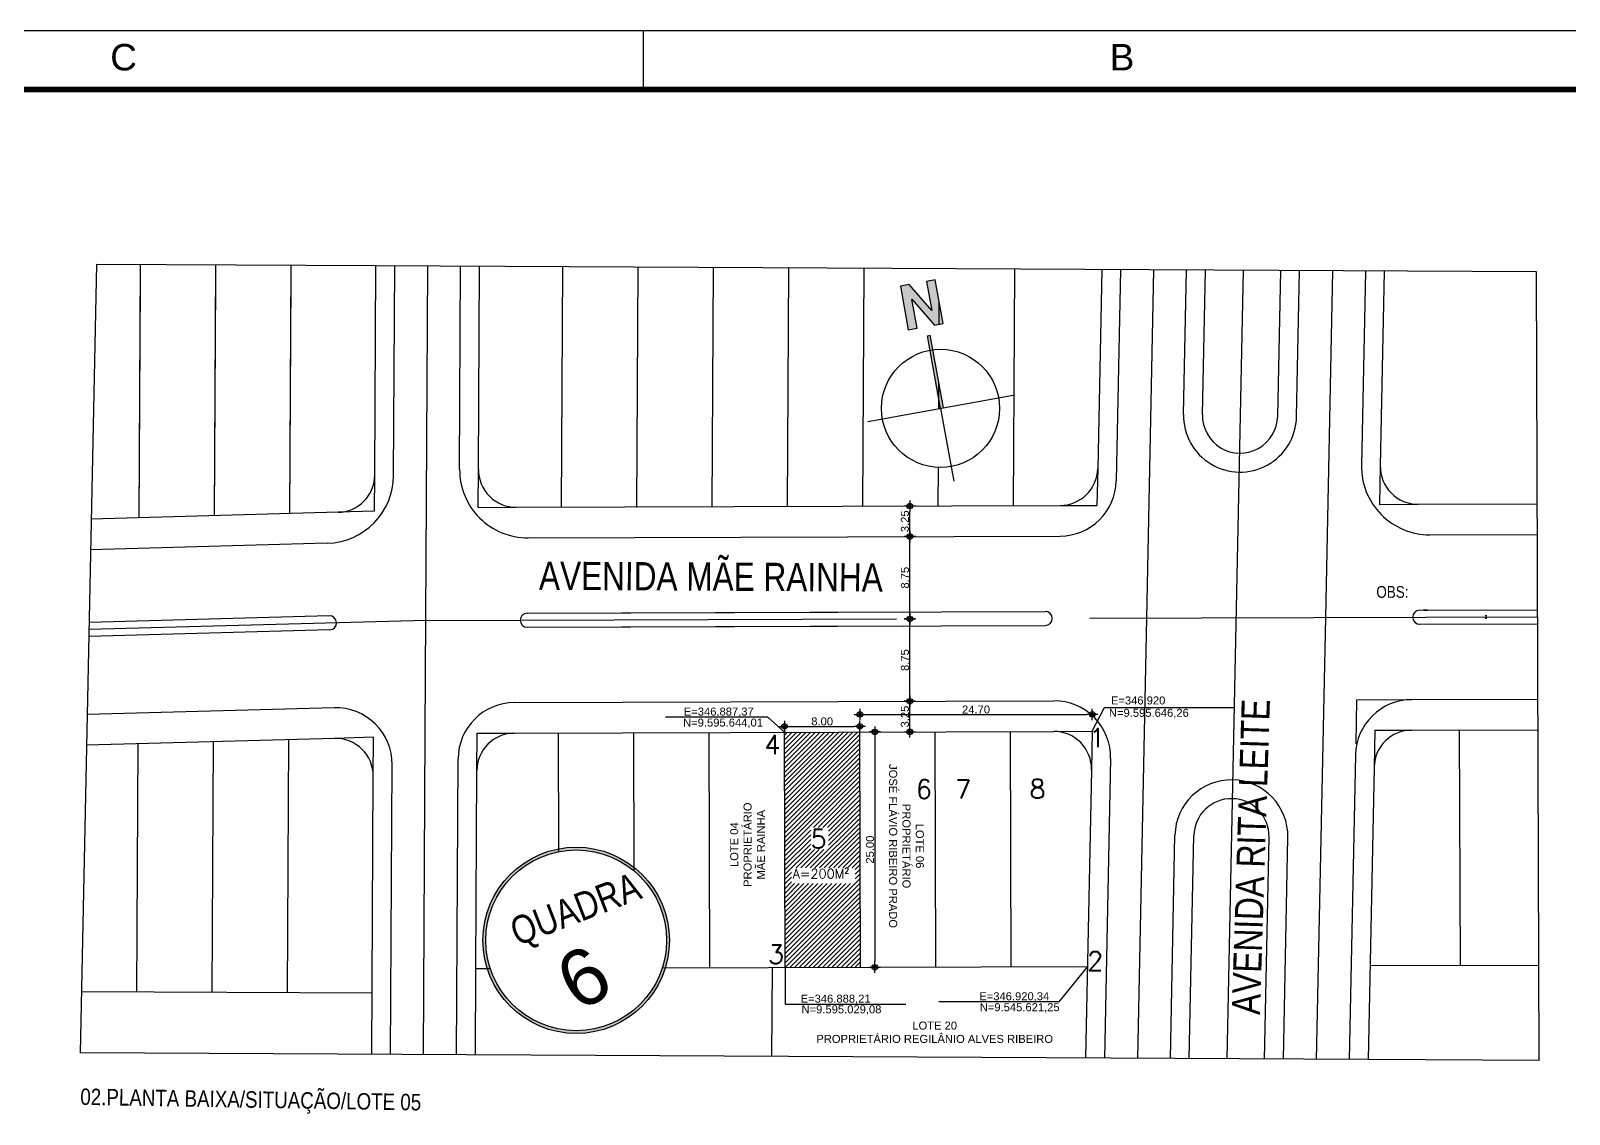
# Model space of a CAD drawing. Header units: millimetres. Extents: x 0 to 5100, y -1 to 1869.
# Drawn here: x 2267.9 to 2431.3, y 1083.5 to 1198.6 of the extents above; entities that cross this region are included whole.
import ezdxf
from ezdxf.enums import TextEntityAlignment as Align

# ---------------------------------------------------------------- set-up
doc = ezdxf.new("R2010")
doc.units = ezdxf.units.MM
doc.header["$LTSCALE"] = 20
for name, pattern in [('ACAD_ISO06W100', [37.5, 24, -3, 0.5, -3, 0.5, -3, 0.5, -3]), ('CONTINU', [0]), ('HIDDEN', [0.375, 0.25, -0.125])]:
    doc.linetypes.add(name, pattern=pattern)
for name, color, linetype in [('ARVORES', 6, 'Continuous'), ('CASA', 3, 'Continuous'), ('CERCADURA', 2, 'Continuous'), ('COTA', 7, 'Continuous'), ('EIXO', 1, 'HIDDEN'), ('LOTE', 51, 'Continuous'), ('MEIOFIO', 2, 'Continuous'), ('NOMERUAS', 50, 'Continuous'), ('POLYLINE', 1, 'Continuous'), ('QUADRA', 4, 'Continuous'), ('TEXTO', 3, 'Continuous'), ('TXT', 2, 'Continuous'), ('Área Verde Geral', 98, 'Continuous')]:
    doc.layers.add(name, color=color, linetype=linetype)
doc.layers.add('hachuras', color=253, linetype='Continuous', lineweight=5)
doc.styles.add('ARIAL', font='arial.ttf', dxfattribs={"height": 2})
doc.styles.add('COTA', font='arial.ttf')
doc.styles.add('F2', font='ARIALN.TTF')
doc.styles.add('ROMANS', font='romans__.ttf', dxfattribs={"height": 0.1})
doc.styles.add('SANSSERIF', font='sas_____.pfb', dxfattribs={"height": 1})
doc.dimstyles.new('BOLA100', dxfattribs={"dimscale": 0, "dimtxt": 1.9, "dimasz": 0.18, "dimexe": 0.18, "dimexo": 0.063, "dimgap": 0, "dimtad": 1, "dimzin": 4, "dimdsep": 46, "dimtxsty": 'ROMANS', "dimcen": 0.09, "dimse1": 1, "dimse2": 1, "dimsd1": 1, "dimsd2": 1, "dimclrt": 256, "dimaunit": 1, "dimadec": 4, "dimazin": 0, "dimtfac": 1.2, "dimtix": 1, "dimtmove": 2, "dimatfit": 3, "dimfxl": 1, "dimtvp": 2, "dimtolj": 1, "dimtzin": 4, "dimarcsym": 0})
doc.dimstyles.new('COTAS_EXTERNA_SIT', dxfattribs={"dimtxt": 0.85, "dimasz": 0.6, "dimexe": 0.1, "dimexo": 0.05, "dimgap": 0.08, "dimtad": 1, "dimzin": 4, "dimdsep": 46, "dimtxsty": 'COTA', "dimblk": 'COTAS_STILUS', "dimcen": 0, "dimse1": 1, "dimse2": 1, "dimclrd": 4, "dimclrt": 232, "dimadec": 0, "dimazin": 1, "dimtfac": 1, "dimtix": 1, "dimtofl": 0, "dimtmove": 0, "dimatfit": 2, "dimldrblk": 'COTAS_STILUS', "dimfxl": 1, "dimtfillclr": 1, "dimtolj": 1, "dimtzin": 0, "dimarcsym": 0})

# ---------------------------------------------------------------- blocks, each defined once
blk = doc.blocks.new('*D504')
at = {"layer": 'COTA', "insert": (2422.46, 1136.29), "char_height": 0.1, "attachment_point": 5, "rotation": 270.1951, "style": 'ROMANS'}
blk.add_mtext('\\A1;24.00', dxfattribs=at)
blk = doc.blocks.new('COTAS_STILUS')
at = {"ltscale": 5}
for p, q in [((1, 0), (-1, 0)), ((0, -1), (0, 1))]:
    blk.add_line(p, q, dxfattribs=at)
for radius in [0.5, 0.25]:
    blk.add_circle((0, 0), radius, dxfattribs=at)
blk = doc.blocks.new('*D516')
at = {"layer": 'COTA', "color": 4, "lineweight": -2}
blk.add_line((2348.56, 1124.67), (2355.36, 1124.67), dxfattribs=at)
at = {"layer": 'COTA', "color": 4, "lineweight": -2, "xscale": 0.6, "yscale": 0.6, "zscale": 0.6, "rotation": 180}
blk.add_blockref('COTAS_STILUS', (2347.96, 1124.67), dxfattribs=at)
at = {"layer": 'COTA', "color": 4, "lineweight": -2, "xscale": 0.6, "yscale": 0.6, "zscale": 0.6}
blk.add_blockref('COTAS_STILUS', (2355.96, 1124.67), dxfattribs=at)
at = {"layer": 'COTA', "color": 232, "insert": (2351.96, 1125.19), "char_height": 0.85, "attachment_point": 5, "style": 'COTA'}
blk.add_mtext('\\A1;8.00', dxfattribs=at)
blk = doc.blocks.new('*D517')
at = {"layer": 'COTA', "color": 4, "lineweight": -2}
blk.add_line((2357.56, 1123.47), (2357.56, 1099.67), dxfattribs=at)
at = {"layer": 'COTA', "color": 4, "lineweight": -2, "xscale": 0.6, "yscale": 0.6, "zscale": 0.6}
for p, rotation in [((2357.56, 1124.07), 90), ((2357.56, 1099.07), 270)]:
    blk.add_blockref('COTAS_STILUS', p, dxfattribs=dict(at, rotation=rotation))
at = {"layer": 'COTA', "color": 232, "insert": (2357.04, 1111.57), "char_height": 0.85, "attachment_point": 5, "rotation": 90, "style": 'COTA'}
blk.add_mtext('\\A1;25.00', dxfattribs=at)
blk = doc.blocks.new('*D518')
at = {"layer": 'COTA', "color": 4, "lineweight": -2}
blk.add_line((2356.56, 1125.94), (2380.05, 1125.94), dxfattribs=at)
at = {"layer": 'COTA', "color": 4, "lineweight": -2, "xscale": 0.6, "yscale": 0.6, "zscale": 0.6, "rotation": 180}
blk.add_blockref('COTAS_STILUS', (2355.96, 1125.94), dxfattribs=at)
at = {"layer": 'COTA', "color": 4, "lineweight": -2, "xscale": 0.6, "yscale": 0.6, "zscale": 0.6}
blk.add_blockref('COTAS_STILUS', (2380.65, 1125.94), dxfattribs=at)
at = {"layer": 'COTA', "color": 232, "insert": (2368.3, 1126.45), "char_height": 0.85, "attachment_point": 5, "style": 'COTA'}
blk.add_mtext('\\A1;24.70', dxfattribs=at)
blk = doc.blocks.new('*D519')
at = {"layer": 'COTA', "color": 4, "lineweight": -2}
blk.add_line((2361.27, 1124.68), (2361.27, 1126.73), dxfattribs=at)
at = {"layer": 'COTA', "color": 4, "lineweight": -2, "xscale": 0.6, "yscale": 0.6, "zscale": 0.6}
for p, rotation in [((2361.27, 1127.33), 90), ((2361.27, 1124.08), 270)]:
    blk.add_blockref('COTAS_STILUS', p, dxfattribs=dict(at, rotation=rotation))
at = {"layer": 'COTA', "color": 232, "insert": (2360.75, 1125.71), "char_height": 0.85, "attachment_point": 5, "rotation": 90, "style": 'COTA'}
blk.add_mtext('\\A1;3.25', dxfattribs=at)
blk = doc.blocks.new('*D520')
at = {"layer": 'COTA', "color": 4, "lineweight": -2}
blk.add_line((2361.27, 1127.93), (2361.27, 1135.48), dxfattribs=at)
at = {"layer": 'COTA', "color": 4, "lineweight": -2, "xscale": 0.6, "yscale": 0.6, "zscale": 0.6}
for p, rotation in [((2361.27, 1136.08), 90), ((2361.27, 1127.33), 270)]:
    blk.add_blockref('COTAS_STILUS', p, dxfattribs=dict(at, rotation=rotation))
at = {"layer": 'COTA', "color": 232, "insert": (2360.75, 1131.71), "char_height": 0.85, "attachment_point": 5, "rotation": 90, "style": 'COTA'}
blk.add_mtext('\\A1;8.75', dxfattribs=at)
blk = doc.blocks.new('*D521')
at = {"layer": 'COTA', "color": 4, "lineweight": -2}
blk.add_line((2361.27, 1136.68), (2361.27, 1144.23), dxfattribs=at)
at = {"layer": 'COTA', "color": 4, "lineweight": -2, "xscale": 0.6, "yscale": 0.6, "zscale": 0.6}
for p, rotation in [((2361.27, 1144.83), 90), ((2361.27, 1136.08), 270)]:
    blk.add_blockref('COTAS_STILUS', p, dxfattribs=dict(at, rotation=rotation))
at = {"layer": 'COTA', "color": 232, "insert": (2360.75, 1140.46), "char_height": 0.85, "attachment_point": 5, "rotation": 90, "style": 'COTA'}
blk.add_mtext('\\A1;8.75', dxfattribs=at)
blk = doc.blocks.new('*D522')
at = {"layer": 'COTA', "color": 4, "lineweight": -2}
blk.add_line((2361.27, 1145.43), (2361.27, 1147.48), dxfattribs=at)
at = {"layer": 'COTA', "color": 4, "lineweight": -2, "xscale": 0.6, "yscale": 0.6, "zscale": 0.6}
for p, rotation in [((2361.27, 1148.08), 90), ((2361.27, 1144.83), 270)]:
    blk.add_blockref('COTAS_STILUS', p, dxfattribs=dict(at, rotation=rotation))
at = {"layer": 'COTA', "color": 232, "insert": (2360.75, 1146.46), "char_height": 0.85, "attachment_point": 5, "rotation": 90, "style": 'COTA'}
blk.add_mtext('\\A1;3.25', dxfattribs=at)
blk = doc.blocks.new('Norte1-flat-1-flat-1')
at = {"linetype": 'CONTINU'}
blk.add_hatch(color=7, dxfattribs=at).paths.add_polyline_path([(-21.16, 37.23), (-23.84, 35.94), (-17.39, 22.5), (-14.71, 23.79), (-19.01, 32.75), (-9.36, 26.36), (-6.68, 27.64), (-13.13, 41.08), (-15.81, 39.8), (-11.51, 30.84)])
h = blk.add_hatch(color=7, dxfattribs=at)
h.paths.add_polyline_path([(-9.82, 22.74), (-10.71, 22.31), (-8.57, 17.85, -0.012506), (-7.66, 18.26)])
h.paths.add_polyline_path([(-7.66, 18.26, 0.012506), (-8.57, 17.85), (0, 0), (0.89, 0.43)])
at = {"color": 7, "linetype": 'CONTINU'}
for p, q in [((-10.71, 22.31), (-9.82, 22.74)), ((0, 0), (-10.71, 22.31)), ((0.89, 0.43), (-9.82, 22.74)), ((-22.31, -10.71), (22.31, 10.71)), ((0, 0), (10.71, -22.31))]:
    blk.add_line(p, q, dxfattribs=at)
blk.add_lwpolyline([(-23.84, 35.94), (-17.39, 22.5), (-14.71, 23.79), (-19.01, 32.75), (-9.36, 26.36), (-6.68, 27.64), (-13.13, 41.08), (-15.81, 39.8), (-11.51, 30.84), (-21.16, 37.23)], close=True, dxfattribs=at)
blk.add_circle((0, 0), 19.8, dxfattribs=at)
blk = doc.blocks.new('PRANCHA')
at = {"color": 7}
blk.add_line((48.1, 58.4), (48.1, 59.4), dxfattribs=at)
blk.add_lwpolyline([(0, 0), (84.1, 0), (84.1, 59.4), (0, 59.4)], close=True, dxfattribs=at)
at = {"color": 1, "const_width": 0.1}
blk.add_lwpolyline([(2.5, 58.4), (83.1, 58.4), (83.1, 1), (2.5, 1)], close=True, dxfattribs=at)
at = {"color": 7, "linetype": 'Continuous', "style": 'ARIAL'}
for s, p in [('C', (39.25, 58.95)), ('B', (56.24, 58.95))]:
    blk.add_text(s, height=0.45, dxfattribs=at).set_placement(p, align=Align.MIDDLE)

msp = doc.modelspace()

# ---------------------------------------------------------------- hatches: boundary and pattern name
at = {"layer": 'CERCADURA'}
h = msp.add_hatch(color=151, dxfattribs=at)
h.paths.add_polyline_path([(2316.656, 1098.223, 1), (2335.018, 1105.642, 1)])
h.paths.add_polyline_path([(2334.739, 1105.53, -1), (2316.934, 1098.336, -1)], flags=16)
h.paths.add_polyline_path([(2317.643, 1100.135), (2331.817, 1106.548), (2329.783, 1111.042), (2315.61, 1104.628)], flags=8)
h.paths.add_polyline_path([(2321.375, 1091.491), (2333.645, 1097.042), (2329.304, 1106.635), (2317.035, 1101.083)], flags=24)

# ---------------------------------------------------------------- linework, layer by layer
at = {"layer": 'CASA', "color": 7, "linetype": 'ACAD_ISO06W100'}
for p, q in [((2274.88, 1173.746), (2273.157, 1089.971)), ((2396.662, 1173.108), (2394.939, 1089.333))]:
    msp.add_line(p, q, dxfattribs=at)
at = {"layer": 'CERCADURA', "color": 151}
for radius in [9.902, 9.602]:
    msp.add_circle((2325.837, 1101.933, 61.298), radius, dxfattribs=at)
at = {"layer": 'EIXO', "linetype": 'HIDDEN', "ltscale": 10}
for p, q in [((2309.806, 1123.956), (2310.066, 1173.562)), ((2387.161, 1173.158), (2386.4, 1136.169)), ((2406.163, 1173.058), (2405.406, 1136.234)), ((2309.867, 1135.909), (2274.083, 1134.964)), ((2309.869, 1135.909), (2380.371, 1136.149)), ((2380.371, 1136.149), (2427.959, 1136.311)), ((2386.4, 1136.169), (2385.438, 1089.383)), ((2405.406, 1136.234), (2404.44, 1089.283)), ((2309.628, 1089.78), (2309.806, 1123.956)), ((2309.628, 1089.78), (2309.806, 1123.956)), ((2315.286, 1119.962), (2315.306, 1123.927)), ((2315.306, 1123.927), (2319.272, 1123.941)), ((2376.555, 1124.136), (2380.652, 1124.15)), ((2380.652, 1124.15), (2380.568, 1120.053))]:
    msp.add_line(p, q, dxfattribs=at)
at = {"layer": 'EIXO', "linetype": 'HIDDEN', "ltscale": 5}
for p in [(2381.226, 1152.056), (2377.24, 1148.138)]:
    msp.add_line(p, (2381.145, 1148.151), dxfattribs=at)
at = {"layer": 'hachuras'}
for p, q in [((2347.957, 1123.724), (2348.273, 1124.039)), ((2347.959, 1123.23), (2348.77, 1124.041)), ((2347.961, 1122.737), (2349.266, 1124.043)), ((2347.962, 1122.244), (2349.763, 1124.044)), ((2347.964, 1121.75), (2350.26, 1124.046)), ((2347.966, 1121.257), (2350.756, 1124.048)), ((2347.967, 1120.764), (2351.253, 1124.05)), ((2347.969, 1120.271), (2351.75, 1124.051)), ((2347.971, 1119.777), (2352.246, 1124.053)), ((2347.972, 1119.284), (2352.743, 1124.055)), ((2347.974, 1118.791), (2353.24, 1124.056)), ((2347.976, 1118.297), (2353.736, 1124.058)), ((2347.977, 1117.804), (2354.233, 1124.06)), ((2347.979, 1117.311), (2354.73, 1124.061)), ((2347.981, 1116.818), (2355.226, 1124.063)), ((2347.982, 1116.324), (2355.723, 1124.065)), ((2347.984, 1115.831), (2355.957, 1123.804)), ((2347.986, 1115.338), (2355.959, 1123.311)), ((2347.988, 1114.844), (2355.96, 1122.817)), ((2347.989, 1114.351), (2355.962, 1122.324)), ((2347.991, 1113.858), (2355.964, 1121.831)), ((2347.993, 1113.364), (2355.965, 1121.337)), ((2347.994, 1112.871), (2355.967, 1120.844)), ((2347.996, 1112.378), (2355.969, 1120.351)), ((2347.998, 1111.885), (2355.97, 1119.857)), ((2347.999, 1111.391), (2355.972, 1119.364)), ((2351.029, 1113.926), (2355.974, 1118.871)), ((2351.524, 1113.926), (2355.976, 1118.378)), ((2352.019, 1113.926), (2355.977, 1117.884)), ((2352.514, 1113.926), (2355.979, 1117.391)), ((2352.625, 1113.542), (2355.981, 1116.898)), ((2352.625, 1113.047), (2355.982, 1116.404)), ((2350.697, 1109.634), (2355.987, 1114.925)), ((2351.192, 1109.634), (2355.989, 1114.431)), ((2352.625, 1112.552), (2355.984, 1115.911)), ((2352.625, 1112.057), (2355.986, 1115.418)), ((2348.001, 1110.898), (2350.747, 1113.644)), ((2348.003, 1110.405), (2350.747, 1113.149)), ((2351.687, 1109.634), (2355.991, 1113.938)), ((2352.182, 1109.634), (2355.992, 1113.445)), ((2352.677, 1109.634), (2355.994, 1112.951)), ((2348.004, 1109.911), (2350.747, 1112.654)), ((2348.006, 1109.418), (2350.747, 1112.159)), ((2348.008, 1108.925), (2350.747, 1111.664)), ((2349.212, 1109.634), (2351.16, 1111.582)), ((2349.707, 1109.634), (2351.655, 1111.582)), ((2350.202, 1109.634), (2352.15, 1111.582)), ((2353.172, 1109.634), (2355.996, 1112.458)), ((2353.667, 1109.634), (2355.997, 1111.965)), ((2354.161, 1109.634), (2355.999, 1111.471)), ((2354.656, 1109.634), (2356.001, 1110.978)), ((2355.151, 1109.634), (2356.002, 1110.485)), ((2355.472, 1109.46), (2356.004, 1109.992)), ((2355.472, 1108.965), (2356.006, 1109.498)), ((2348.009, 1108.431), (2348.717, 1109.139)), ((2348.011, 1107.938), (2348.717, 1108.644)), ((2348.013, 1107.445), (2348.717, 1108.149)), ((2348.014, 1106.952), (2349.038, 1107.975)), ((2348.016, 1106.458), (2349.533, 1107.975)), ((2348.018, 1105.965), (2350.028, 1107.975)), ((2348.019, 1105.472), (2350.523, 1107.975)), ((2348.021, 1104.978), (2351.018, 1107.975)), ((2348.023, 1104.485), (2351.513, 1107.975)), ((2348.024, 1103.992), (2352.008, 1107.975)), ((2348.026, 1103.499), (2352.503, 1107.975)), ((2348.028, 1103.005), (2352.998, 1107.975)), ((2348.029, 1102.512), (2353.493, 1107.975)), ((2348.031, 1102.019), (2353.988, 1107.975)), ((2348.033, 1101.525), (2354.482, 1107.975)), ((2348.035, 1101.032), (2354.977, 1107.975)), ((2348.036, 1100.539), (2356.009, 1108.512)), ((2348.038, 1100.045), (2356.011, 1108.018)), ((2355.472, 1108.47), (2356.007, 1109.005)), ((2348.04, 1099.552), (2356.012, 1107.525)), ((2348.041, 1099.059), (2356.014, 1107.032)), ((2348.517, 1099.04), (2356.016, 1106.538)), ((2349.014, 1099.042), (2356.018, 1106.045)), ((2349.511, 1099.043), (2356.019, 1105.552)), ((2350.007, 1099.045), (2356.021, 1105.059)), ((2350.504, 1099.047), (2356.023, 1104.565)), ((2351.001, 1099.049), (2356.024, 1104.072)), ((2351.497, 1099.05), (2356.026, 1103.579)), ((2351.994, 1099.052), (2356.028, 1103.085)), ((2352.491, 1099.054), (2356.029, 1102.592)), ((2352.987, 1099.055), (2356.031, 1102.099)), ((2353.484, 1099.057), (2356.033, 1101.606)), ((2353.981, 1099.059), (2356.034, 1101.112)), ((2354.477, 1099.06), (2356.036, 1100.619)), ((2354.974, 1099.062), (2356.038, 1100.126)), ((2355.471, 1099.064), (2356.039, 1099.632)), ((2355.967, 1099.065), (2356.041, 1099.139))]:
    msp.add_line(p, q, dxfattribs=at)
at = {"layer": 'LOTE'}
for p, q in [((2304.566, 1173.59), (2274.88, 1173.746)), ((2279.426, 1146.828), (2279.567, 1173.721)), ((2287.427, 1147.049), (2287.567, 1173.679)), ((2295.428, 1147.269), (2295.566, 1173.638)), ((2427.835, 1172.945), (2304.566, 1173.59)), ((2324.282, 1147.958), (2324.416, 1173.487)), ((2332.282, 1147.916), (2332.416, 1173.445)), ((2340.283, 1148.012), (2340.416, 1173.403)), ((2348.283, 1148.04), (2348.416, 1173.361)), ((2356.283, 1148.067), (2356.416, 1173.319)), ((2372.284, 1148.121), (2372.415, 1173.235)), ((2279.426, 1146.828), (2279.557, 1171.831)), ((2287.427, 1147.049), (2287.558, 1172.052)), ((2295.428, 1147.269), (2295.559, 1172.273)), ((2428.12, 1089.159), (2427.835, 1172.945)), ((2364.385, 1167.387), (2364.397, 1169.762)), ((2364.338, 1158.42), (2364.352, 1161.207)), ((2364.284, 1148.094), (2364.305, 1152.183)), ((2364.284, 1148.094), (2364.305, 1152.183)), ((2299.4, 1144.128), (2274.257, 1143.434)), ((2419.745, 1099.283), (2419.66, 1124.282)), ((2279.162, 1096.439), (2279.3, 1122.815)), ((2287.162, 1096.398), (2287.301, 1123.036)), ((2295.162, 1096.356), (2295.303, 1123.257)), ((2323.999, 1111.357), (2323.956, 1123.957)), ((2332.006, 1109.29), (2331.956, 1123.984)), ((2340.041, 1099.011), (2339.956, 1124.011)), ((2348.041, 1099.038), (2347.956, 1124.038)), ((2356.041, 1099.066), (2355.956, 1124.066)), ((2364.041, 1099.093), (2363.956, 1124.093)), ((2372.041, 1099.12), (2371.956, 1124.12)), ((2315.176, 1098.927), (2316.716, 1098.932)), ((2334.978, 1098.994), (2380.138, 1099.148)), ((2346.627, 1089.586), (2346.676, 1099.034)), ((2410.146, 1099.25), (2428.085, 1099.311)), ((2304.162, 1096.309), (2273.291, 1096.47)), ((2409.941, 1089.255), (2273.157, 1089.971)), ((2428.12, 1089.159), (2409.941, 1089.255))]:
    msp.add_line(p, q, dxfattribs=at)
at = {"layer": 'MEIOFIO'}
for p, q in [((2306.45, 1151.337), (2306.566, 1173.58)), ((2306.45, 1151.337), (2306.566, 1173.58)), ((2313.453, 1151.984), (2313.566, 1173.543)), ((2383.66, 1173.176), (2383.2, 1150.765)), ((2390.346, 1157.803), (2390.661, 1173.14)), ((2392.346, 1157.779), (2392.661, 1173.129)), ((2400.344, 1157.615), (2400.662, 1173.087)), ((2402.343, 1157.556), (2402.662, 1173.077)), ((2409.663, 1173.04), (2409.239, 1152.421)), ((2320.728, 1144.696), (2377.221, 1144.888)), ((2416.512, 1145.022), (2427.93, 1145.061)), ((2299.609, 1136.417), (2274.098, 1135.713)), ((2320.632, 1136.695), (2375.645, 1136.883)), ((2320.632, 1136.695), (2360.636, 1136.832)), ((2415.424, 1137.018), (2427.957, 1137.061)), ((2299.651, 1134.917), (2274.067, 1134.211)), ((2320.637, 1135.195), (2375.65, 1135.383)), ((2320.637, 1135.195), (2360.641, 1135.332)), ((2415.393, 1135.518), (2427.962, 1135.561)), ((2414.585, 1127.515), (2427.989, 1127.561)), ((2300.124, 1126.641), (2273.897, 1125.918)), ((2319.272, 1127.191), (2376.574, 1127.386)), ((2313.127, 1089.762), (2313.292, 1121.222)), ((2382.593, 1121.262), (2381.938, 1089.401)), ((2408.606, 1121.639), (2407.941, 1089.265)), ((2306.128, 1089.798), (2306.289, 1120.612)), ((2388.939, 1089.365), (2389.427, 1113.104)), ((2390.939, 1089.354), (2391.426, 1113.063)), ((2398.94, 1089.312), (2399.425, 1112.898)), ((2400.94, 1089.302), (2401.424, 1112.857))]:
    msp.add_line(p, q, dxfattribs=at)
for centre, radius, start, end in [((2396.345, 1157.68), 6, 178.82222, 358.82222), ((2396.345, 1157.697), 4, 178.82222, 358.82222), ((2320.703, 1151.946), 7.25, 179.7, 270.19505), ((2416.488, 1152.272), 7.25, 178.82222, 270.19505), ((2299.2, 1151.375), 7.25, 271.58026, 359.7), ((2377.201, 1150.888), 6, 270.19505, 358.82222), ((2299.63, 1135.667), 0.75, 271.58026, 91.58026), ((2320.635, 1135.945), 0.75, 90.19505, 270.19505), ((2320.635, 1135.945), 0.75, 90.19505, 270.19505), ((2375.647, 1136.133), 0.75, 270.19505, 90.19505), ((2415.426, 1136.268), 0.75, 90.19505, 270.19505), ((2414.605, 1121.515), 6, 90.19505, 178.82222), ((2300.289, 1120.643), 6, 359.7, 91.58026), ((2319.292, 1121.191), 6, 90.19505, 179.7), ((2376.594, 1121.386), 6, 358.82222, 90.19505), ((2376.594, 1121.386), 6, 358.82222, 90.19505), ((2395.426, 1112.981), 6, 358.82222, 178.82222), ((2395.426, 1112.981), 4, 358.82222, 178.82222)]:
    msp.add_arc(centre, radius, start, end, dxfattribs=at)
at = {"layer": 'POLYLINE'}
for p, q in [((2345.818, 1125.627), (2335.322, 1125.627)), ((2345.818, 1125.627), (2335.322, 1125.627)), ((2346.203, 1125.628), (2335.707, 1125.628)), ((2346.203, 1125.628), (2335.707, 1125.628)), ((2346.203, 1125.628), (2335.707, 1125.628)), ((2346.203, 1125.628), (2335.707, 1125.628)), ((2347.956, 1124.038), (2346.203, 1125.628)), ((2347.956, 1124.038), (2346.203, 1125.628)), ((2347.956, 1124.038), (2346.203, 1125.628)), ((2347.956, 1124.038), (2346.203, 1125.628))]:
    msp.add_line(p, q, dxfattribs=at)
for points in [[(2380.652, 1124.15), (2381.956, 1126.668), (2395.676, 1126.668)], [(2380.652, 1124.149), (2381.956, 1126.668), (2395.676, 1126.668)], [(2380.652, 1124.149), (2381.956, 1126.668), (2395.676, 1126.668)], [(2380.652, 1124.149), (2381.956, 1126.668), (2395.676, 1126.668)], [(2348.041, 1099.038), (2348.041, 1096.331)], [(2348.041, 1099.038), (2348.041, 1095.149), (2360.837, 1095.149)], [(2348.041, 1099.038), (2348.041, 1095.149), (2360.837, 1095.149)], [(2348.041, 1099.038), (2348.041, 1095.149), (2360.837, 1095.149)], [(2380.138, 1099.148), (2377.113, 1095.4), (2364.359, 1095.4)], [(2380.138, 1099.148), (2377.113, 1095.4), (2364.359, 1095.4)], [(2380.138, 1099.148), (2377.113, 1095.4), (2364.359, 1095.4)], [(2380.138, 1099.148), (2377.113, 1095.4), (2364.359, 1095.4)]]:
    msp.add_lwpolyline(points, dxfattribs=at)
at = {"layer": 'QUADRA'}
for p, q in [((2304.45, 1151.389), (2304.566, 1173.59)), ((2304.45, 1151.389), (2304.566, 1173.59)), ((2315.453, 1151.962), (2315.566, 1173.533)), ((2381.66, 1173.187), (2381.226, 1152.056)), ((2411.663, 1173.03), (2411.238, 1152.35)), ((2300.56, 1147.411), (2274.324, 1146.687)), ((2319.467, 1147.941), (2377.24, 1148.138)), ((2415.251, 1148.268), (2427.919, 1148.311)), ((2414.566, 1124.265), (2428, 1124.311)), ((2300.172, 1123.391), (2273.83, 1122.664)), ((2319.272, 1123.941), (2376.555, 1124.136)), ((2319.272, 1123.941), (2376.555, 1124.136)), ((2304.128, 1089.809), (2304.282, 1119.372)), ((2315.176, 1098.927), (2315.286, 1119.962)), ((2380.568, 1120.053), (2379.938, 1089.412)), ((2410.58, 1120.347), (2409.941, 1089.255)), ((2315.127, 1089.751), (2315.176, 1098.927)), ((2315.127, 1089.751), (2315.176, 1098.927))]:
    msp.add_line(p, q, dxfattribs=at)
at = {"layer": 'QUADRA', "color": 8, "linetype": 'HIDDEN'}
for p, q in [((2315.432, 1147.928), (2315.453, 1151.962)), ((2411.238, 1152.35), (2411.154, 1148.254)), ((2304.43, 1147.518), (2304.45, 1151.389)), ((2304.43, 1147.518), (2300.56, 1147.411)), ((2315.432, 1147.928), (2319.467, 1147.941)), ((2411.154, 1148.254), (2415.251, 1148.268)), ((2304.304, 1123.505), (2300.172, 1123.391)), ((2304.282, 1119.372), (2304.304, 1123.505))]:
    msp.add_line(p, q, dxfattribs=at)
at = {"layer": 'QUADRA', "color": 8, "linetype": 'HIDDEN', "ltscale": 3}
for p, q in [((2408.727, 1127.495), (2408.631, 1122.825)), ((2408.727, 1127.495), (2414.585, 1127.515)), ((2410.66, 1124.252), (2410.58, 1120.347)), ((2410.66, 1124.252), (2414.566, 1124.265))]:
    msp.add_line(p, q, dxfattribs=at)
at = {"layer": 'QUADRA'}
for centre, start, end in [((2319.453, 1151.941), 179.7, 270.19505), ((2377.227, 1152.138), 270.19505, 358.82222), ((2415.237, 1152.268), 178.82222, 270.19505), ((2300.45, 1151.41), 271.58026, 359.7), ((2414.579, 1120.265), 90.19505, 178.82222), ((2300.282, 1119.393), 359.7, 91.58026), ((2319.286, 1119.941), 90.19505, 179.7), ((2376.569, 1120.136), 358.82222, 90.19505)]:
    msp.add_arc(centre, 4, start, end, dxfattribs=at)

# ---------------------------------------------------------------- block references
at = {"xscale": 6.241418187981083, "yscale": 6.241418187981083, "zscale": 6.241418187981083}
msp.add_blockref('PRANCHA', (2032.789, 827.835), dxfattribs=at)
at = {"layer": 'Área Verde Geral', "xscale": 0.3169630706975011, "yscale": 0.3169630706975011, "zscale": 0.3169630706975011, "rotation": 344.6266731279047}
msp.add_blockref('Norte1-flat-1-flat-1', (2364.532, 1158.455), dxfattribs=at)

# ---------------------------------------------------------------- texts
at = {"color": 3, "style": 'F2'}
for s, height, p in [('OBS:', 1.2483, (2410.816, 1138.327)), ('-', 1.56, (2415.74, 1136.426))]:
    msp.add_text(s, height=height, dxfattribs=at).set_placement(p)
at = {"layer": 'ARVORES', "color": 2, "linetype": 'Continuous', "style": 'SANSSERIF', "width": 0.8}
msp.add_text('QUADRA', height=3, rotation=21.04886, dxfattribs=at).set_placement((2319.601, 1101.298))
at = {"layer": 'ARVORES', "color": 2, "linetype": 'Continuous', "style": 'SANSSERIF'}
msp.add_text('6', height=6, rotation=29.82964, dxfattribs=at).set_placement((2326.076, 1094.24))
at = {"layer": 'COTA', "color": 232, "char_height": 0.85, "attachment_point": 5, "style": 'COTA'}
for s, insert in [('E=346.920', (2385.516, 1127.416)), ('E=346.920', (2385.516, 1127.416)), ('E=346.887,37', (2340.979, 1126.161)), ('E=346.887,37', (2340.979, 1126.161)), ('N=9.595.646,26', (2386.658, 1126.027)), ('N=9.595.646,26', (2386.658, 1126.027)), ('N=9.595.644,01', (2341.429, 1124.99)), ('N=9.595.644,01', (2341.429, 1124.99)), ('E=346.920,34', (2372.362, 1095.911)), ('E=346.920,34', (2372.362, 1095.911)), ('E=346.920,34', (2372.362, 1095.911)), ('E=346.888,21', (2353.39, 1095.66)), ('E=346.888,21', (2353.39, 1095.66)), ('E=346.888,21', (2353.39, 1095.66)), ('N=9.595.029,08', (2354.01, 1094.522)), ('N=9.595.029,08', (2354.01, 1094.522)), ('N=9.595.029,08', (2354.01, 1094.522)), ('N=9.545.621,25', (2372.94, 1094.748)), ('N=9.545.621,25', (2372.94, 1094.748)), ('N=9.545.621,25', (2372.94, 1094.748))]:
    msp.add_mtext_dynamic_manual_height_columns(s, width=0.62006, gutter_width=5, heights=[0], dxfattribs=dict(at, insert=insert))
for s, insert, rotation in [('\\A1;LOTE 06\\PPROPRIETÁRIO \\PJOSÉ FLÁVIO RIBEIRO PRADO', (2360.909, 1111.95), 270), ('\\A1;LOTE 04\\PPROPRIETÁRIO \\PMÃE RAINHA', (2344.038, 1112.096), 90)]:
    msp.add_mtext(s, dxfattribs=dict(at, insert=insert, rotation=rotation))
at = {"layer": 'COTA', "color": 232, "insert": (2363.909, 1092.16), "char_height": 0.85, "attachment_point": 5, "style": 'COTA'}
msp.add_mtext('\\A1;LOTE 20\\PPROPRIETÁRIO REGILÂNIO ALVES RIBEIRO', dxfattribs=at)
at = {"layer": 'NOMERUAS', "color": 2, "linetype": 'Continuous', "style": 'SANSSERIF', "width": 0.8}
for s, rotation, p in [('AVENIDA MÃE RAINHA', 359.70381, (2321.878, 1139.174, -61.298)), ('AVENIDA RITA LEITE', 88.17596, (2398.454, 1093.995, -61.298))]:
    msp.add_text(s, height=3, rotation=rotation, dxfattribs=at).set_placement(p)
at = {"layer": 'POLYLINE', "lineweight": 25, "insert": (2348.829, 1109.512), "char_height": 1, "attachment_point": 1, "style": 'ROMANS'}
msp.add_mtext_dynamic_manual_height_columns('A=200M²', width=0.62006, gutter_width=5, heights=[0], dxfattribs=at)
at = {"layer": 'TEXTO', "style": 'ROMANS'}
for s, rotation, p in [('1', 359.70301, (2380.282, 1122.452)), ('4', 359.70301, (2345.822, 1121.733)), ('6', 0.34496, (2361.914, 1116.989)), ('7', 0.34496, (2366.096, 1116.989)), ('8', 0.34496, (2373.982, 1117.032)), ('5', 0.34496, (2350.732, 1111.714)), ('3', 359.70301, (2346.198, 1099.456)), ('2', 359.70301, (2380.093, 1098.743))]:
    msp.add_text(s, height=2, rotation=rotation, dxfattribs=at).set_placement(p)
at = {"layer": 'TXT', "color": 2, "extrusion": (0.084411, -0.001453, 0.99643), "style": 'F2', "oblique": 360}
msp.add_text('02.PLANTA BAIXA/SITUAÇÃO/LOTE 05', height=1.74541, rotation=270.03855, dxfattribs=at).set_placement((1123.414, -2246.111, 190.304))

# ---------------------------------------------------------------- dimensions: what is measured, and where the dimension line sits
at = {"layer": 'COTA', "color": 4}
for base, p1, p2, picture, middle in [((2361.267, 1148.084), (2361.217, 1144.834), (2361.206, 1148.084), '*D522', (2360.753, 1146.459)), ((2361.267, 1144.834), (2361.247, 1136.084), (2361.217, 1144.834), '*D521', (2360.753, 1140.459)), ((2361.267, 1136.084), (2361.053, 1127.333), (2361.247, 1136.084), '*D520', (2360.753, 1131.708))]:
    dim = msp.add_linear_dim(base=base, p1=p1, p2=p2, angle=90, dimstyle='COTAS_EXTERNA_SIT', override={"dimtmove": 1}, dxfattribs=at)
    dim.commit()
    dim.dimension.update_dxf_attribs({"geometry": picture, "text_midpoint": middle})
at = {"layer": 'COTA'}
dim = msp.add_aligned_dim(p1=(2417.31, 1124.274), p2=(2417.228, 1148.274), distance=-5.141, dimstyle='BOLA100', override={"dimscale": 1}, dxfattribs=at)
dim.commit()
dim.dimension.update_dxf_attribs({"geometry": '*D504', "text_midpoint": (2422.46, 1136.292)})
at = {"layer": 'COTA', "color": 4}
for base, p1, p2, picture, middle in [((2361.267, 1127.333), (2361.064, 1124.083), (2361.053, 1127.333), '*D519', (2360.753, 1125.708)), ((2357.558, 1099.066), (2355.956, 1124.066), (2356.041, 1099.066), '*D517', (2357.044, 1111.566))]:
    dim = msp.add_linear_dim(base=base, p1=p1, p2=p2, angle=90, dimstyle='COTAS_EXTERNA_SIT', dxfattribs=at)
    dim.commit()
    dim.dimension.update_dxf_attribs({"geometry": picture, "text_midpoint": middle})
for base, p1, p2, picture, middle in [((2380.652, 1125.937), (2355.956, 1124.072), (2380.652, 1124.15), '*D518', (2368.304, 1126.451)), ((2355.956, 1124.672), (2347.956, 1124.038), (2355.956, 1124.066), '*D516', (2351.956, 1125.186))]:
    dim = msp.add_linear_dim(base=base, p1=p1, p2=p2, dimstyle='COTAS_EXTERNA_SIT', dxfattribs=at)
    dim.commit()
    dim.dimension.update_dxf_attribs({"geometry": picture, "text_midpoint": middle})

doc.saveas('drawing.dxf')
